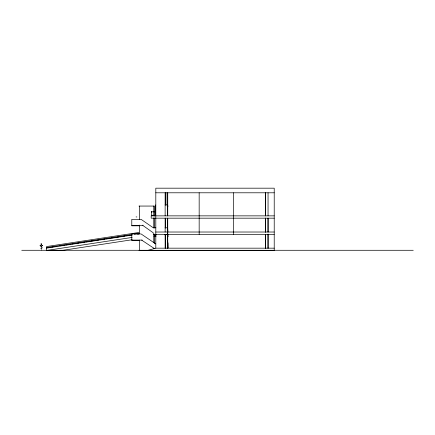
<?xml version="1.0" encoding="UTF-8"?>
<svg xmlns="http://www.w3.org/2000/svg" width="435" height="435" viewBox="0 0 435 435"><rect width="100%" height="100%" fill="white"/><g stroke="black" fill="none" stroke-linecap="round" stroke-linejoin="round"><path stroke-width="0.65" d="M268.047 234.324L268.047 248.167L268.047 234.035M151.277 215.265L155.355 215.287M40.248 245.46L40.471 245.568M41.526 249.679L41.689 250M42.043 247.548L42.2 247.221M136.079 216.924L136.862 216.962M41.842 245.71L42.369 245.699L42.026 245.704M154.012 236.123L156.17 234.683M41.004 243.556L41.64 243.649M41.233 248.206L40.662 248.227M41.967 245.492L42.255 245.509L41.847 245.563M147.416 250.473L155.806 248.167L274.219 248.167M138.874 232.491L46.54 246.569L46.54 250.473L61.852 250.473L132.126 239.745M46.54 247.558L132.18 234.508M134.187 234.199L138.874 233.486M49.215 247.471L50.552 247.265M51.89 247.064L53.228 246.857M54.565 246.656L55.908 246.449M59.921 245.84L61.928 245.53M63.265 245.329L64.603 245.122M65.941 244.921L67.278 244.715M68.616 244.513L70.628 244.209M71.965 244.002L73.303 243.801M74.641 243.595L75.978 243.393M77.316 243.187L78.653 242.986M79.991 242.779L81.998 242.474M83.341 242.268L84.678 242.067M86.016 241.86L87.353 241.659M88.691 241.452L90.029 241.251M91.366 241.044L93.373 240.74M94.71 240.533L96.048 240.332M97.391 240.125L98.729 239.924M100.066 239.718L101.404 239.516M103.41 239.212L104.748 239.005M106.086 238.804L107.423 238.597M108.761 238.396L110.104 238.19M111.442 237.988L113.448 237.679M114.786 237.477L116.123 237.271M117.461 237.07L118.798 236.863M120.136 236.662L121.474 236.455M123.48 236.151L124.823 235.949M126.161 235.743L127.498 235.542M128.836 235.335L130.174 235.128M46.54 248.135L132.18 235.085M137.536 234.269L138.874 234.063M46.54 250.473L132.158 237.423M154.104 236.395L156.252 236.064M164.811 234.764L167.687 234.324M155.806 192.792L274.219 192.792M165.061 204.907L167.649 204.907L167.649 215.863M138.977 206.059L154.43 206.059L154.43 216.043M167.089 206.059L168.187 206.059M151.467 211.801L151.772 211.78M155.355 211.829L151.375 211.829L151.375 215.863M151.326 211.91L151.772 211.747L151.467 211.91M155.806 215.863L274.219 215.863M274.219 218.174L151.179 218.174L151.179 215.863L155.355 215.863L155.355 204.907M131.789 225.477L142.898 225.477L153.278 232.834L153.278 234.324L274.219 234.324M139.646 225.814L131.789 225.814L131.789 219.327L141.07 219.327L153.278 227.788L155.899 227.788M165.05 227.788L167.687 227.788M155.806 232.018L274.219 232.018M131.789 240.093L142.223 240.093M139.646 240.473L131.789 240.473L131.789 233.938L141.07 233.938L155.806 243.937M21.75 250.283L413.25 250.283M138.977 250.473L274.219 250.473L274.219 188.181L155.806 188.181L155.806 248.167M141.647 240.093L154.36 248.564M167.845 234.019L168.106 236.689M167.649 227.402L167.877 232.056M167.578 234.008L167.698 240.658M167.731 242.654L167.823 247.972L167.573 234.008M268.047 192.792L268.047 215.863M265.519 218.174L265.519 232.018M265.491 192.792L265.491 215.863M265.491 218.174L265.491 232.018M265.491 234.324L265.491 248.167M265.404 192.792L265.404 215.863M265.404 218.174L265.404 232.018M265.404 234.324L265.404 248.167M233.551 192.792L233.551 234.324M199.165 192.792L199.165 234.324M167.921 242.784L167.921 248.167M167.736 192.792L167.736 215.863M167.736 218.174L167.736 248.167M167.649 218.174L167.687 232.018M167.649 234.019L167.649 243.361M167.056 192.792L167.056 205.01M165.523 192.792L165.523 205.01M165.523 218.174L165.523 228.06M165.523 234.324L165.523 248.167M165.137 192.792L165.137 215.863M165.137 218.174L165.137 232.018M165.137 234.324L165.137 248.167M154.43 218.038L154.43 228.022M154.43 234.046L154.43 243.518M153.762 206.059L153.762 215.863M153.762 217.886L153.762 227.978M153.762 234.324L153.762 242.741M153.762 248.167L153.762 248.728M142.898 225.096L142.898 225.477M139.646 206.059L139.646 219.517M139.646 225.096L139.646 233.927M139.646 240.093L139.646 250.473M268.047 218.174L268.047 232.018L268.047 218.174M41.542 244.481L41.042 244.481L41.542 244.481M41.548 247.885L41.635 248.358L41.956 248.151L41.548 247.885M41.559 246.373C39.378 246.389 42.516 246.346 41.559 246.373M40.694 245.813L40.074 245.655L40.694 245.813"/></g></svg>
